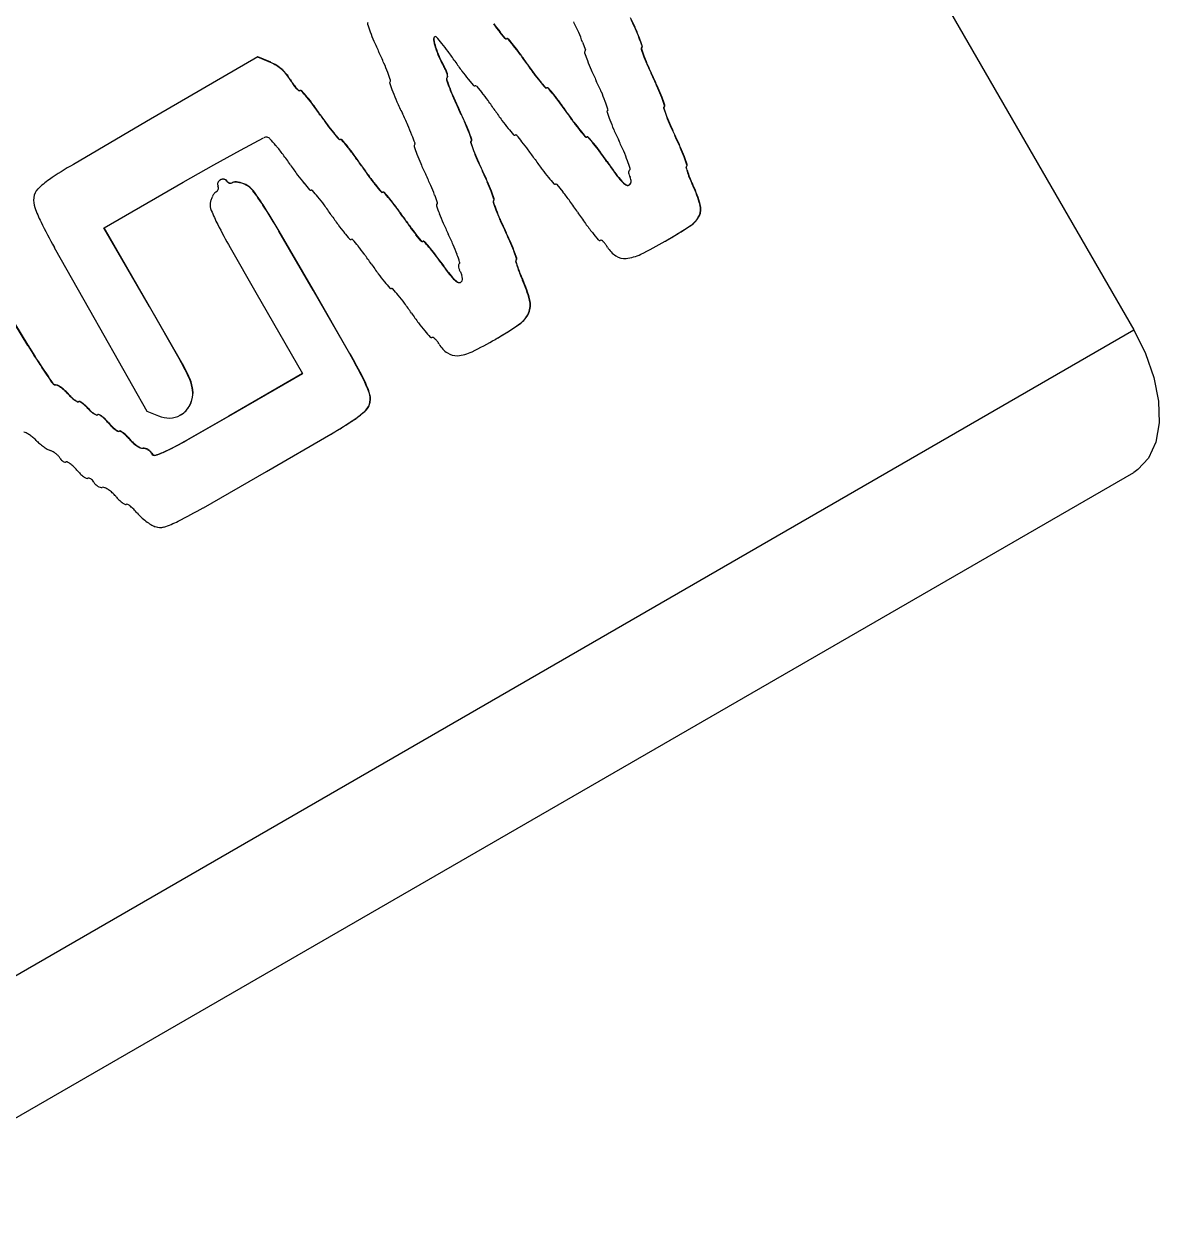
# Paper-space layout 'Flat Pattern 1_1' of a CAD drawing. Header units: millimetres. Extents: x 0 to 420, y 0 to 297.
# Drawn here: x 371.29 to 388.54, y 217.02 to 235.23 of the extents above; entities that cross this region are included whole.
import ezdxf

# ---------------------------------------------------------------- set-up
doc = ezdxf.new("R2010")
doc.units = ezdxf.units.MM

psp = doc.layouts.new('Flat Pattern 1_1')

# ---------------------------------------------------------------- linework, layer by layer
at = {"color": 7, "linetype": 'Continuous', "lineweight": 25}
for p, q in [((380.998, 242.982), (388.155, 230.586)), ((377.531, 235.038), (377.535, 235.04)), ((378.519, 235.11), (378.523, 235.112)), ((378.599, 235.015), (378.519, 235.11)), ((378.603, 235.017), (378.523, 235.112)), ((378.599, 235.015), (378.603, 235.017)), ((378.622, 235.009), (378.626, 235.011)), ((378.646, 235.002), (378.65, 235.005)), ((378.726, 234.907), (378.646, 235.002)), ((378.73, 234.909), (378.65, 235.005)), ((380.581, 235.16), (380.585, 235.162)), ((380.64, 235.016), (380.644, 235.018)), ((377.513, 234.993), (377.517, 234.996)), ((377.541, 234.878), (377.545, 234.88)), ((378.726, 234.907), (378.73, 234.909)), ((379.778, 234.958), (379.821, 234.841)), ((380.669, 234.851), (380.672, 234.853)), ((380.676, 234.875), (380.679, 234.877)), ((380.682, 234.899), (380.686, 234.901)), ((374.844, 234.732), (373.151, 233.749)), ((375.035, 234.648), (374.841, 234.73)), ((375.038, 234.651), (374.844, 234.732)), ((375.035, 234.648), (375.038, 234.651)), ((377.595, 234.735), (377.599, 234.737)), ((378.82, 234.784), (378.824, 234.786)), ((378.926, 234.634), (378.93, 234.637)), ((379.808, 234.794), (379.851, 234.677)), ((380.711, 234.734), (380.715, 234.736)), ((375.125, 234.601), (375.128, 234.604)), ((375.206, 234.54), (375.21, 234.542)), ((375.277, 234.466), (375.281, 234.469)), ((377.67, 234.587), (377.674, 234.589)), ((377.701, 234.527), (377.704, 234.529)), ((377.72, 234.473), (377.723, 234.475)), ((379.032, 234.485), (379.036, 234.487)), ((380.77, 234.59), (380.773, 234.593)), ((375.335, 234.382), (375.339, 234.384)), ((375.379, 234.313), (375.382, 234.315)), ((377.709, 234.386), (377.713, 234.388)), ((377.717, 234.412), (377.72, 234.415)), ((377.726, 234.432), (377.73, 234.434)), ((378.04, 234.394), (378.12, 234.299)), ((378.167, 234.286), (378.247, 234.191)), ((379.127, 234.362), (379.131, 234.365)), ((379.208, 234.267), (379.211, 234.269)), ((380.846, 234.424), (380.85, 234.426)), ((375.422, 234.259), (375.426, 234.261)), ((375.459, 234.224), (375.463, 234.226)), ((375.481, 234.221), (375.485, 234.223)), ((375.507, 234.215), (375.511, 234.217)), ((375.588, 234.121), (375.592, 234.123)), ((377.754, 234.261), (377.757, 234.263)), ((377.816, 234.108), (377.82, 234.111)), ((379.231, 234.261), (379.235, 234.263)), ((379.255, 234.255), (379.259, 234.257)), ((379.336, 234.16), (379.34, 234.162)), ((380.923, 234.258), (380.926, 234.26)), ((380.981, 234.114), (380.985, 234.116)), ((375.684, 233.999), (375.688, 234.001)), ((377.899, 233.931), (377.902, 233.933)), ((379.431, 234.037), (379.435, 234.04)), ((381.01, 233.949), (381.014, 233.952)), ((381.017, 233.973), (381.021, 233.975)), ((381.024, 233.997), (381.027, 233.999)), ((373.151, 233.749), (372.039, 233.1)), ((375.79, 233.85), (375.794, 233.852)), ((377.981, 233.754), (377.985, 233.756)), ((379.537, 233.888), (379.54, 233.89)), ((379.643, 233.738), (379.646, 233.741)), ((381.052, 233.832), (381.056, 233.834)), ((375.896, 233.7), (375.9, 233.702)), ((375.991, 233.578), (375.995, 233.58)), ((378.045, 233.602), (378.048, 233.604)), ((379.738, 233.616), (379.741, 233.618)), ((381.111, 233.689), (381.115, 233.691)), ((374.579, 233.316), (374.931, 233.503)), ((376.072, 233.483), (376.075, 233.485)), ((376.096, 233.477), (376.1, 233.479)), ((376.12, 233.471), (376.124, 233.473)), ((376.206, 233.368), (376.209, 233.37)), ((378.077, 233.428), (378.081, 233.43)), ((378.084, 233.452), (378.088, 233.454)), ((378.091, 233.477), (378.095, 233.479)), ((379.818, 233.521), (379.822, 233.523)), ((379.842, 233.515), (379.846, 233.517)), ((379.866, 233.509), (379.87, 233.511)), ((379.946, 233.413), (379.95, 233.416)), ((381.187, 233.522), (381.191, 233.524)), ((381.264, 233.356), (381.268, 233.358)), ((374.174, 233.095), (374.579, 233.316)), ((376.306, 233.237), (376.31, 233.239)), ((378.119, 233.311), (378.123, 233.313)), ((380.041, 233.291), (380.045, 233.293)), ((381.323, 233.212), (381.327, 233.214)), ((373.709, 232.83), (374.174, 233.095)), ((376.418, 233.077), (376.422, 233.079)), ((378.178, 233.167), (378.181, 233.17)), ((378.254, 233.001), (378.258, 233.003)), ((380.147, 233.141), (380.151, 233.144)), ((381.351, 233.05), (381.355, 233.052)), ((381.359, 233.071), (381.362, 233.074)), ((381.365, 233.095), (381.369, 233.097)), ((372.508, 232.138), (373.709, 232.83)), ((374.297, 232.872), (374.301, 232.875)), ((374.326, 232.873), (374.33, 232.875)), ((374.351, 232.864), (374.354, 232.866)), ((374.368, 232.846), (374.372, 232.848)), ((374.384, 232.827), (374.388, 232.829)), ((374.407, 232.817), (374.411, 232.819)), ((374.433, 232.815), (374.436, 232.817)), ((374.457, 232.824), (374.461, 232.826)), ((374.489, 232.832), (374.492, 232.834)), ((374.539, 232.828), (374.543, 232.83)), ((374.597, 232.814), (374.601, 232.816)), ((376.53, 232.917), (376.534, 232.919)), ((378.331, 232.835), (378.335, 232.837)), ((380.279, 232.955), (380.283, 232.957)), ((380.37, 232.845), (380.374, 232.847)), ((381.373, 232.974), (381.377, 232.976)), ((381.409, 232.878), (381.413, 232.88)), ((374.205, 232.678), (374.205, 232.678)), ((374.205, 232.678), (374.205, 232.678)), ((374.655, 232.791), (374.659, 232.793)), ((374.766, 232.701), (374.769, 232.703)), ((376.63, 232.785), (376.634, 232.787)), ((376.715, 232.682), (376.719, 232.685)), ((376.74, 232.676), (376.744, 232.678)), ((376.764, 232.67), (376.768, 232.672)), ((378.389, 232.691), (378.393, 232.693)), ((379.389, 232.792), (379.479, 232.683)), ((380.436, 232.788), (380.439, 232.79)), ((380.48, 232.784), (380.484, 232.786)), ((380.48, 232.784), (380.484, 232.786)), ((381.458, 232.769), (381.462, 232.771)), ((374.919, 232.483), (374.923, 232.485)), ((376.845, 232.575), (376.848, 232.578)), ((376.94, 232.453), (376.944, 232.455)), ((378.418, 232.526), (378.422, 232.528)), ((378.425, 232.55), (378.429, 232.552)), ((378.432, 232.574), (378.435, 232.576)), ((381.562, 232.49), (381.566, 232.492)), ((377.046, 232.303), (377.049, 232.305)), ((378.46, 232.409), (378.464, 232.411)), ((378.519, 232.265), (378.523, 232.268)), ((381.55, 232.318), (381.553, 232.32)), ((372.504, 232.136), (372.508, 232.138)), ((373.194, 230.94), (372.504, 232.136)), ((373.197, 230.943), (372.508, 232.138)), ((375.164, 232.084), (375.167, 232.086)), ((375.684, 231.187), (375.164, 232.084)), ((375.688, 231.189), (375.167, 232.086)), ((377.151, 232.154), (377.155, 232.156)), ((378.595, 232.099), (378.599, 232.101)), ((381.418, 232.169), (381.422, 232.171)), ((377.246, 232.031), (377.25, 232.033)), ((377.326, 231.935), (377.246, 232.031)), ((377.33, 231.938), (377.25, 232.033)), ((377.326, 231.935), (377.33, 231.938)), ((377.35, 231.929), (377.353, 231.931)), ((377.372, 231.924), (377.376, 231.926)), ((378.672, 231.933), (378.676, 231.935)), ((381.033, 231.931), (381.037, 231.933)), ((371.749, 231.839), (372.285, 230.888)), ((374.42, 231.838), (374.811, 231.155)), ((377.444, 231.844), (377.447, 231.846)), ((377.528, 231.739), (377.532, 231.741)), ((378.731, 231.789), (378.735, 231.792)), ((378.775, 231.672), (378.731, 231.789)), ((378.778, 231.674), (378.735, 231.792)), ((377.621, 231.61), (377.625, 231.612)), ((378.761, 231.629), (378.765, 231.631)), ((378.769, 231.649), (378.772, 231.652)), ((378.775, 231.672), (378.778, 231.674)), ((378.783, 231.551), (378.787, 231.554)), ((377.735, 231.454), (377.739, 231.456)), ((377.818, 231.359), (377.822, 231.361)), ((378.818, 231.455), (378.822, 231.457)), ((375.684, 231.187), (375.688, 231.189)), ((376.239, 230.222), (375.684, 231.187)), ((376.243, 230.224), (375.688, 231.189)), ((377.88, 231.31), (377.883, 231.312)), ((377.923, 231.308), (377.926, 231.31)), ((378.866, 231.343), (378.87, 231.345)), ((374.811, 231.155), (375.522, 229.922)), ((378.972, 231.039), (378.976, 231.041)), ((371.346, 230.35), (371.045, 230.851)), ((371.35, 230.352), (371.048, 230.853)), ((372.285, 230.888), (373.154, 229.352)), ((373.194, 230.94), (373.197, 230.943)), ((373.645, 230.153), (373.194, 230.94)), ((373.648, 230.156), (373.197, 230.943)), ((378.958, 230.842), (378.961, 230.844)), ((378.818, 230.673), (378.822, 230.675)), ((343.077, 204.563), (388.155, 230.586)), ((371.346, 230.35), (371.35, 230.352)), ((378.45, 230.44), (378.454, 230.442)), ((373.645, 230.153), (373.648, 230.156)), ((376.239, 230.222), (376.243, 230.224)), ((371.557, 230.017), (371.561, 230.019)), ((375.519, 229.92), (374.397, 229.272)), ((375.522, 229.922), (374.401, 229.275)), ((375.519, 229.92), (375.522, 229.922)), ((371.714, 229.784), (371.718, 229.786)), ((371.769, 229.748), (371.773, 229.751)), ((371.806, 229.736), (371.81, 229.738)), ((373.79, 229.874), (373.794, 229.876)), ((376.442, 229.846), (376.446, 229.848)), ((371.857, 229.703), (371.861, 229.705)), ((371.912, 229.658), (371.916, 229.66)), ((371.963, 229.606), (371.966, 229.608)), ((372.01, 229.557), (372.014, 229.559)), ((373.846, 229.707), (373.85, 229.71)), ((373.848, 229.56), (373.851, 229.562)), ((376.532, 229.632), (376.536, 229.634)), ((372.056, 229.519), (372.06, 229.521)), ((372.095, 229.494), (372.098, 229.496)), ((372.116, 229.494), (372.119, 229.496)), ((372.136, 229.494), (372.14, 229.496)), ((372.172, 229.473), (372.176, 229.475)), ((372.214, 229.438), (372.218, 229.44)), ((372.258, 229.393), (372.262, 229.395)), ((372.302, 229.348), (372.306, 229.351)), ((373.154, 229.352), (373.334, 229.278)), ((373.782, 229.399), (373.786, 229.401)), ((376.483, 229.364), (376.487, 229.366)), ((376.546, 229.487), (376.55, 229.49)), ((372.346, 229.314), (372.35, 229.316)), ((372.383, 229.294), (372.387, 229.297)), ((372.406, 229.295), (372.41, 229.297)), ((372.43, 229.295), (372.433, 229.297)), ((372.471, 229.268), (372.475, 229.27)), ((372.521, 229.226), (372.524, 229.228)), ((372.571, 229.171), (372.575, 229.173)), ((374.397, 229.272), (373.757, 228.907)), ((374.401, 229.275), (373.761, 228.909)), ((374.397, 229.272), (374.401, 229.275)), ((376.308, 229.224), (376.311, 229.226)), ((372.622, 229.116), (372.626, 229.118)), ((372.67, 229.073), (372.674, 229.075)), ((372.711, 229.046), (372.715, 229.048)), ((372.734, 229.045), (372.737, 229.047)), ((372.756, 229.044), (372.76, 229.046)), ((372.796, 229.018), (372.8, 229.02)), ((374.974, 228.433), (375.953, 229.001)), ((374.976, 228.434), (375.956, 229.003)), ((375.953, 229.001), (375.956, 229.003)), ((372.844, 228.976), (372.847, 228.979)), ((372.893, 228.923), (372.897, 228.925)), ((372.945, 228.869), (372.949, 228.871)), ((373.003, 228.824), (373.006, 228.826)), ((373.757, 228.907), (373.761, 228.909)), ((373.056, 228.794), (373.06, 228.796)), ((373.096, 228.786), (373.1, 228.788)), ((373.131, 228.783), (373.135, 228.785)), ((373.169, 228.766), (373.172, 228.768)), ((373.202, 228.741), (373.206, 228.743)), ((373.227, 228.709), (373.23, 228.711)), ((373.288, 228.68), (373.292, 228.682)), ((373.461, 228.752), (373.465, 228.754)), ((343.077, 202.398), (388.155, 228.421)), ((374.014, 227.882), (374.976, 228.434))]:
    psp.add_line(p, q, dxfattribs=at)
at = {"color": 7, "linetype": 'Continuous', "lineweight": 25, "flags": 128}
psp.add_lwpolyline([(388.155, 230.586), (388.333, 230.228), (388.46, 229.862), (388.53, 229.505), (388.54, 229.172), (388.489, 228.879), (388.381, 228.639), (388.219, 228.463), (388.155, 228.421)], dxfattribs=at)
at = {"color": 7, "linetype": 'Continuous', "lineweight": 25}
for centre, radius, start, end in [((376.529, 235.24), 0.0214, 124.5127, 202.247), ((379.461, 236.187), 3.103, 197.9283, 200.2102), ((380.881, 237.028), 3.042, 216.1554, 219.0754), ((380.887, 237.032), 3.045, 216.1568, 219.074), ((374.325, 232.717), 5.898, 23.844, 25.624), ((375.411, 232.883), 5.649, 23.7684, 25.6266), ((375.41, 232.883), 5.654, 23.7688, 25.6253), ((379.033, 236.03), 2.647, 200.212, 203.5709), ((377.554, 235.003), 0.0416, 123.3577, 193.1844), ((377.557, 235.005), 0.0416, 123.3625, 193.1801), ((377.543, 235.022), 0.0195, 36.7674, 115.3429), ((374.728, 232.558), 3.76, 39.277, 41.1766), ((378.614, 235.026), 0.0188, 215.4356, 295.173), ((378.618, 235.028), 0.0188, 215.4396, 295.169), ((378.63, 234.992), 0.0188, 35.443, 115.1553), ((378.634, 234.994), 0.0188, 35.4451, 115.153), ((376.942, 233.874), 3.036, 20.9222, 23.8476), ((377.905, 233.981), 2.925, 20.7319, 23.7689), ((377.909, 233.983), 2.924, 20.7317, 23.7692), ((377.114, 233.682), 3.77, 18.8332, 20.7285), ((377.118, 233.684), 3.77, 18.8332, 20.7287), ((381.289, 237.014), 5.108, 203.57, 205.6253), ((378.404, 235.146), 0.904, 189.6907, 197.2295), ((378.408, 235.148), 0.904, 189.6908, 197.2295), ((378.731, 235.247), 1.246, 197.216, 204.248), ((378.735, 235.249), 1.246, 197.2167, 204.2472), ((375.381, 233.092), 2.917, 36.2306, 39.2773), ((373.178, 231.478), 5.648, 34.3746, 36.2333), ((376.368, 232.993), 3.037, 36.1528, 39.078), ((376.372, 232.995), 3.037, 36.1528, 39.078), ((379.825, 234.802), 0.0188, 124.8482, 204.5471), ((379.804, 234.833), 0.0188, 304.8222, 24.5618), ((380.687, 234.859), 0.0195, 124.6477, 203.2432), ((384.243, 236.071), 3.777, 198.8341, 200.7262), ((380.69, 234.861), 0.0195, 124.6472, 203.2437), ((384.24, 236.07), 3.77, 198.833, 200.7289), ((380.664, 234.891), 0.0195, 304.6556, 23.2353), ((380.668, 234.893), 0.0195, 304.6575, 23.2341), ((374.789, 234.068), 0.63, 57.7976, 67.0369), ((374.793, 234.07), 0.63, 57.7981, 67.0364), ((371.673, 232.402), 5.556, 23.7368, 25.6261), ((374.13, 233.482), 2.873, 20.6476, 23.7403), ((379.161, 235.44), 1.718, 204.2345, 209.7712), ((379.166, 235.443), 1.719, 204.2356, 209.77), ((382.707, 237.996), 5.898, 214.3749, 216.155), ((374.07, 231.313), 5.884, 34.3733, 36.1575), ((374.078, 231.318), 5.879, 34.3724, 36.1581), ((383.592, 237.826), 5.653, 214.3749, 216.2319), ((383.597, 237.829), 5.654, 214.3751, 216.2317), ((382.692, 235.764), 3.042, 200.9255, 203.8456), ((383.444, 235.769), 2.923, 200.7309, 203.7697), ((383.445, 235.77), 2.92, 200.7288, 203.7707), ((374.794, 234.076), 0.621, 48.4035, 57.801), ((374.798, 234.078), 0.621, 48.4027, 57.8014), ((374.783, 234.063), 0.638, 39.2136, 48.4184), ((374.786, 234.065), 0.638, 39.2133, 48.4192), ((374.786, 234.065), 0.634, 29.9882, 39.2348), ((374.789, 234.067), 0.634, 29.9876, 39.2351), ((373.397, 233.206), 3.656, 18.6938, 20.6452), ((377.095, 234.258), 0.663, 23.9795, 29.7718), ((377.099, 234.26), 0.662, 23.9784, 29.7728), ((377.37, 234.38), 0.362, 14.9229, 24.0082), ((377.373, 234.382), 0.362, 14.9279, 24.0062), ((377.528, 234.422), 0.199, 2.8677, 14.9861), ((377.531, 234.424), 0.199, 2.8709, 14.9783), ((380.402, 236.312), 3.043, 216.1559, 219.0755), ((381.385, 236.209), 2.917, 216.2267, 219.2718), ((381.389, 236.211), 2.917, 216.2269, 219.2718), ((385.291, 236.912), 5.883, 203.8424, 205.6269), ((385.944, 236.869), 5.653, 203.7684, 205.6256), ((385.947, 236.871), 5.653, 203.7683, 205.6256), ((376.206, 234.885), 1.005, 209.9984, 214.6521), ((376.21, 234.887), 1.005, 209.9991, 214.6518), ((375.818, 234.617), 0.534, 214.6396, 222.1064), ((375.821, 234.619), 0.533, 214.6392, 222.1082), ((376.865, 234.337), 0.0197, 124.7388, 203.9127), ((380.995, 235.795), 4.4, 199.4535, 201.1906), ((376.842, 234.37), 0.0198, 304.6333, 23.0859), ((377.729, 234.394), 0.0217, 124.6215, 202.9981), ((381.144, 235.543), 3.624, 198.6146, 200.711), ((377.733, 234.397), 0.0217, 124.6211, 202.9985), ((381.143, 235.544), 3.62, 198.6139, 200.7129), ((377.706, 234.43), 0.0206, 302.5028, 5.5828), ((377.709, 234.432), 0.0206, 302.5035, 5.5834), ((378.136, 234.31), 0.0188, 215.4374, 295.1685), ((378.152, 234.275), 0.0188, 35.4429, 115.1552), ((382.047, 236.75), 3.772, 219.2718, 221.1665), ((382.049, 236.751), 3.769, 219.2712, 221.1671), ((379.227, 234.281), 0.0195, 216.7588, 295.3366), ((374.891, 231.923), 5.651, 23.768, 25.6255), ((375.746, 231.978), 5.656, 23.7693, 25.6251), ((375.746, 231.978), 5.661, 23.7705, 25.6248), ((375.659, 234.473), 0.32, 222.0827, 231.2285), ((375.663, 234.475), 0.32, 222.0791, 231.2322), ((375.472, 234.238), 0.0197, 227.8465, 296.756), ((375.476, 234.241), 0.0197, 227.8472, 296.7598), ((375.49, 234.201), 0.0214, 37.7509, 115.4758), ((375.494, 234.204), 0.0214, 37.7494, 115.475), ((373.203, 232.134), 3.104, 39.7906, 42.0715), ((373.206, 232.136), 3.105, 39.7909, 42.0716), ((373.553, 232.426), 2.649, 36.429, 39.7864), ((373.555, 232.427), 2.651, 36.4306, 39.7855), ((379.929, 235.381), 3.256, 201.1899, 204.0983), ((380.521, 235.308), 2.959, 200.7137, 203.9097), ((380.523, 235.309), 2.956, 200.712, 203.9105), ((383.042, 236.425), 5.716, 203.9089, 205.8675), ((383.048, 236.429), 5.719, 203.9094, 205.8668), ((375.889, 232.276), 3.038, 36.1535, 39.0779), ((379.223, 234.279), 0.0195, 216.7637, 295.3344), ((379.24, 234.244), 0.0195, 36.7632, 115.3422), ((379.244, 234.246), 0.0195, 36.7617, 115.3437), ((376.417, 231.773), 3.77, 39.2712, 41.1667), ((376.421, 231.776), 3.77, 39.2712, 41.1667), ((377.076, 232.312), 2.919, 36.2283, 39.2707), ((377.08, 232.314), 2.92, 36.2286, 39.2707), ((377.391, 233.024), 2.92, 20.7294, 23.7715), ((378.248, 233.08), 2.923, 20.7307, 23.7701), ((378.252, 233.082), 2.923, 20.7304, 23.7694), ((377.454, 232.779), 3.771, 18.8335, 20.7284), ((377.46, 232.782), 3.77, 18.833, 20.7289), ((371.574, 230.966), 5.108, 34.3748, 36.4304), ((371.577, 230.967), 5.109, 34.3748, 36.4298), ((382.728, 236.633), 6.322, 204.0962, 205.8667), ((372.212, 231.174), 6.32, 24.0956, 25.8667), ((372.225, 231.18), 6.31, 24.0942, 25.8681), ((373.59, 230.596), 5.885, 34.3732, 36.157), ((383.113, 237.11), 5.653, 214.3747, 216.2318), ((374.875, 230.699), 5.648, 34.3734, 36.2325), ((374.875, 230.699), 5.653, 34.3744, 36.2319), ((376.589, 232.721), 3.777, 18.8341, 20.7262), ((380.168, 233.9), 0.0195, 124.6486, 203.2496), ((380.146, 233.932), 0.0195, 304.6435, 23.2474), ((381.028, 233.957), 0.0195, 124.6477, 203.2432), ((384.579, 235.167), 3.77, 198.8332, 200.7285), ((381.032, 233.959), 0.0195, 124.6562, 203.2354), ((384.583, 235.169), 3.771, 198.8333, 200.7285), ((381.006, 233.989), 0.0195, 304.6562, 23.2354), ((381.009, 233.991), 0.0195, 304.6556, 23.2353), ((380.379, 236.989), 5.559, 214.3743, 216.2626), ((380.384, 236.992), 5.561, 214.3744, 216.2622), ((371.349, 231.116), 6.324, 24.0963, 25.8664), ((375.008, 232.424), 3.257, 21.1904, 24.0984), ((375.012, 232.427), 3.256, 21.1904, 24.0986), ((380.907, 235.493), 2.918, 216.2276, 219.2718), ((384.202, 237.08), 5.653, 214.3751, 216.2321), ((384.204, 237.08), 5.651, 214.3744, 216.2321), ((381.998, 235.464), 2.919, 216.2281, 219.2707), ((382.001, 235.465), 2.918, 216.2279, 219.2715), ((383.712, 235.107), 3.763, 198.8313, 200.7304), ((382.923, 234.809), 2.92, 200.7285, 203.7705), ((383.783, 234.866), 2.92, 200.7291, 203.7706), ((383.788, 234.868), 2.922, 200.7298, 203.7697), ((378.212, 235.399), 2.873, 216.2596, 219.3528), ((378.217, 235.402), 2.873, 216.2598, 219.3525), ((378.816, 235.894), 3.654, 219.3538, 221.3065), ((378.822, 235.898), 3.656, 219.3548, 221.3059), ((374.145, 232.366), 3.26, 21.1918, 24.0964), ((373.08, 231.954), 4.403, 19.4535, 21.1895), ((373.941, 232.011), 4.402, 19.4534, 21.1899), ((373.942, 232.012), 4.404, 19.4538, 21.1894), ((381.564, 236.031), 3.767, 219.2702, 221.1673), ((378.744, 233.563), 0.0195, 216.7586, 295.3394), ((378.761, 233.528), 0.0195, 36.7634, 115.3394), ((375.941, 231.06), 3.767, 39.2705, 41.1678), ((382.655, 236.001), 3.769, 219.271, 221.1673), ((382.658, 236.002), 3.767, 219.2702, 221.1673), ((385.434, 235.914), 5.663, 203.7697, 205.6239), ((386.281, 235.965), 5.649, 203.7682, 205.6267), ((386.289, 235.969), 5.654, 203.7689, 205.626), ((374.971, 233.427), 0.0857, 81.0979, 117.3928), ((374.972, 233.439), 0.0734, 41.8327, 80.4479), ((372.91, 231.519), 2.89, 40.1913, 42.9327), ((372.93, 231.536), 2.865, 36.7613, 40.1916), ((376.088, 233.495), 0.0198, 216.9184, 295.3612), ((376.091, 233.497), 0.0198, 216.9182, 295.3589), ((376.104, 233.459), 0.0198, 36.0866, 115.2503), ((376.108, 233.461), 0.0198, 36.0887, 115.2507), ((372.776, 230.609), 4.401, 38.8099, 40.5465), ((372.779, 230.611), 4.402, 38.81, 40.5464), ((373.666, 231.326), 3.258, 35.9025, 38.8089), ((373.67, 231.328), 3.258, 35.9025, 38.8089), ((377.236, 233.379), 0.0198, 124.6243, 203.0905), ((380.676, 234.542), 3.651, 198.693, 200.6468), ((377.213, 233.412), 0.0198, 304.7465, 23.9157), ((378.095, 233.436), 0.0198, 124.6371, 203.082), ((381.538, 234.599), 3.653, 198.6931, 200.6458), ((378.099, 233.438), 0.0198, 124.6453, 203.0833), ((381.54, 234.601), 3.652, 198.6919, 200.6455), ((378.073, 233.469), 0.0197, 304.7369, 23.9146), ((378.077, 233.471), 0.0197, 304.7381, 23.9142), ((376.597, 231.596), 2.919, 36.2287, 39.271), ((379.834, 233.532), 0.0195, 216.7564, 295.3464), ((379.837, 233.534), 0.0195, 216.7581, 295.3472), ((379.85, 233.497), 0.0195, 36.7637, 115.3344), ((379.854, 233.499), 0.0195, 36.7639, 115.3316), ((377.028, 231.027), 3.77, 39.2712, 41.1667), ((377.034, 231.031), 3.767, 39.2705, 41.1678), ((377.686, 231.565), 2.92, 36.2293, 39.2706), ((377.69, 231.568), 2.919, 36.2287, 39.271), ((375.888, 231.336), 4.924, 23.4939, 25.6261), ((376.022, 231.044), 5.729, 23.7927, 25.6246), ((376.031, 231.049), 5.723, 23.7917, 25.6256), ((378.562, 232.165), 2.957, 20.7887, 23.7926), ((371.552, 230.506), 4.585, 34.3567, 36.7646), ((371.188, 229.531), 6.318, 34.1328, 35.9045), ((371.189, 229.532), 6.321, 34.1333, 35.9041), ((379.949, 234.268), 2.874, 200.647, 203.739), ((380.81, 234.325), 2.875, 200.6488, 203.7391), ((380.814, 234.327), 2.876, 200.649, 203.7389), ((374.392, 229.98), 5.653, 34.3747, 36.232), ((375.478, 229.947), 5.657, 34.3755, 36.2314), ((375.482, 229.95), 5.656, 34.3755, 36.2317), ((378.061, 232.28), 2.555, 20.015, 23.4984), ((378.558, 232.163), 2.957, 20.7887, 23.7924), ((377.713, 231.842), 3.861, 18.9359, 20.7892), ((377.717, 231.844), 3.861, 18.9358, 20.7892), ((375.533, 227.139), 6.91, 120.3728, 123.9565), ((380.322, 236.501), 6.039, 214.3572, 216.1535), ((381.65, 236.624), 6.321, 214.1333, 215.9041), ((381.651, 236.624), 6.318, 214.1328, 215.9045), ((382.412, 235.351), 5.564, 203.7385, 205.625), ((383.265, 235.404), 5.557, 203.7369, 205.626), ((383.273, 235.409), 5.563, 203.7378, 205.625), ((373.159, 230.557), 5.651, 23.7677, 25.6257), ((373.163, 230.559), 5.651, 23.7679, 25.6257), ((383.566, 236.256), 5.462, 214.3739, 216.2955), ((381.441, 234.695), 2.825, 216.2937, 219.4384), ((386.077, 237.198), 7.184, 214.3734, 216.1919), ((386.081, 237.2), 7.185, 214.3734, 216.1917), ((377.741, 232.164), 2.895, 17.5777, 20.0136), ((380.548, 232.975), 0.0699, 162.679, 183.9092), ((380.507, 232.988), 0.0269, 120.7839, 163.2738), ((380.481, 233.03), 0.0222, 304.4594, 21.8802), ((381.369, 233.056), 0.0189, 123.9953, 198.218), ((382.464, 233.332), 1.148, 194.254, 198.1914), ((381.373, 233.058), 0.0189, 123.9953, 198.218), ((382.469, 233.335), 1.15, 194.256, 198.1894), ((381.348, 233.087), 0.0192, 304.669, 23.3396), ((381.351, 233.089), 0.0192, 304.6695, 23.3391), ((372.34, 231.881), 1.192, 123.9798, 134.8696), ((374.3, 232.796), 0.0693, 159.6884, 181.8205), ((374.307, 232.793), 0.0779, 138.266, 159.5377), ((374.32, 232.781), 0.0956, 101.8891, 138.1064), ((374.317, 232.779), 0.0958, 101.9005, 119.9703), ((374.313, 232.796), 0.0779, 80.4568, 101.7312), ((374.317, 232.798), 0.0779, 80.4608, 101.7272), ((374.314, 232.805), 0.0693, 58.1719, 80.3167), ((374.318, 232.807), 0.0693, 58.1716, 80.3147), ((374.324, 232.82), 0.0508, 29.6869, 58.1104), ((374.328, 232.823), 0.0508, 29.6825, 58.1148), ((374.419, 232.875), 0.059, 209.8028, 233.9934), ((374.423, 232.877), 0.059, 209.8057, 233.9905), ((374.423, 232.881), 0.0662, 233.9009, 255.7787), ((374.427, 232.883), 0.0662, 233.9029, 255.7767), ((374.423, 232.88), 0.0651, 255.8376, 278.4513), ((374.427, 232.882), 0.0651, 255.8379, 278.4535), ((374.422, 232.884), 0.0699, 278.6669, 299.9065), ((374.426, 232.886), 0.0698, 278.6632, 299.9103), ((374.488, 232.769), 0.0628, 89.4848, 119.7124), ((374.492, 232.771), 0.0628, 89.4831, 119.7123), ((374.488, 232.52), 0.312, 80.5385, 89.8091), ((374.491, 232.522), 0.312, 80.5385, 89.8104), ((374.47, 232.415), 0.418, 72.3416, 80.5485), ((374.474, 232.417), 0.418, 72.3408, 80.5483), ((374.451, 232.354), 0.482, 64.9079, 72.3521), ((374.455, 232.357), 0.482, 64.9072, 72.3538), ((377.964, 234.778), 3.118, 216.1529, 219.098), ((378.767, 235.432), 4.153, 219.1006, 220.8822), ((379.168, 234.827), 3.257, 215.9019, 218.8094), ((379.173, 234.829), 3.258, 215.9023, 218.8091), ((372.292, 230.497), 5.66, 23.7697, 25.6248), ((375.657, 231.657), 2.921, 20.7303, 23.7704), ((375.661, 231.659), 2.921, 20.7302, 23.7704), ((381.987, 235.144), 3.532, 219.4399, 221.4576), ((381.254, 233.668), 1.208, 216.176, 222.9587), ((381.258, 233.67), 1.208, 216.1761, 222.9592), ((380.664, 233.118), 0.401, 222.8826, 235.3375), ((380.668, 233.12), 0.401, 222.8814, 235.3388), ((380.6, 232.978), 0.122, 183.6908, 199.026), ((380.664, 233), 0.189, 198.9214, 210.02), ((380.396, 232.845), 0.12, 12.4685, 30.0761), ((380.439, 232.846), 0.0765, 329.0916, 352.8532), ((380.415, 232.849), 0.101, 352.7317, 12.6391), ((382.601, 233.377), 1.292, 198.1901, 202.7203), ((382.605, 233.38), 1.292, 198.1904, 202.7201), ((383.673, 233.826), 2.454, 202.7103, 205.5171), ((383.676, 233.828), 2.454, 202.7103, 205.5171), ((371.658, 232.572), 0.222, 135.8851, 174.0734), ((374.404, 232.486), 0.282, 143.0562, 152.7352), ((374.249, 232.603), 0.0873, 120.1147, 143.1751), ((374.161, 232.754), 0.0872, 300.0678, 319.0097), ((374.171, 232.744), 0.0735, 319.2038, 340.9362), ((374.281, 232.796), 0.0508, 181.8968, 210.3028), ((374.191, 232.743), 0.0531, 3.192, 30.2813), ((374.176, 232.742), 0.068, 341.0512, 3.1906), ((374.525, 232.518), 0.303, 37.2292, 64.3929), ((374.528, 232.52), 0.303, 37.2303, 64.3921), ((372.331, 230.822), 3.075, 32.679, 37.656), ((372.334, 230.824), 3.076, 32.6798, 37.6553), ((375.643, 232.725), 0.0195, 216.4505, 295.3), ((375.659, 232.69), 0.0195, 36.753, 115.3487), ((372.836, 230.218), 3.772, 39.2718, 41.1665), ((380.062, 235.545), 4.404, 218.8101, 220.5457), ((380.066, 235.548), 4.405, 218.8102, 220.5455), ((376.731, 232.694), 0.0198, 216.0898, 295.2467), ((376.735, 232.696), 0.0198, 216.0884, 295.2457), ((376.748, 232.658), 0.0198, 36.9132, 115.3638), ((376.752, 232.661), 0.0198, 36.9165, 115.3631), ((374.018, 230.257), 3.655, 39.3545, 41.3062), ((374.021, 230.259), 3.656, 39.3548, 41.3059), ((374.799, 231.601), 2.92, 20.7286, 23.7701), ((374.007, 231.301), 3.767, 18.8323, 20.7296), ((374.854, 231.353), 3.78, 18.8356, 20.7261), ((374.863, 231.357), 3.775, 18.8344, 20.7275), ((379.356, 232.817), 0.0201, 217.0725, 295.3898), ((379.373, 232.781), 0.0202, 34.6075, 115.0397), ((376.653, 230.444), 3.605, 35.5859, 38.374), ((380.461, 232.821), 0.0416, 232.436, 297.2769), ((380.465, 232.823), 0.0416, 232.4317, 297.2812), ((380.455, 232.837), 0.0582, 300.2286, 328.9811), ((379.923, 232.035), 1.702, 15.5059, 25.5454), ((379.926, 232.037), 1.702, 15.5064, 25.5455), ((371.772, 232.556), 0.337, 173.5219, 199.4595), ((374.331, 232.483), 0.213, 171.5611, 202.8376), ((374.441, 232.462), 0.326, 161.5187, 170.8394), ((374.465, 232.454), 0.35, 152.7459, 161.4962), ((365.525, 226.455), 11.162, 30.2839, 32.6835), ((365.524, 226.455), 11.167, 30.2844, 32.6829), ((373.494, 230.757), 2.922, 36.2295, 39.2699), ((371.288, 229.14), 5.656, 34.3749, 36.2309), ((374.623, 230.754), 2.873, 36.2599, 39.3526), ((374.625, 230.755), 2.875, 36.261, 39.3519), ((372.455, 229.163), 5.562, 34.3748, 36.2622), ((372.459, 229.165), 5.562, 34.3745, 36.2619), ((377.576, 232.477), 0.0195, 124.653, 203.2378), ((381.127, 233.687), 3.77, 198.8332, 200.7287), ((377.554, 232.509), 0.0195, 304.644, 23.2513), ((378.436, 232.534), 0.0195, 124.6651, 203.2294), ((381.991, 233.745), 3.775, 198.8343, 200.7274), ((378.44, 232.536), 0.0195, 124.6539, 203.2304), ((381.999, 233.749), 3.78, 198.8356, 200.7263), ((378.414, 232.566), 0.0195, 304.65, 23.2306), ((378.418, 232.568), 0.0195, 304.6631, 23.2285), ((373.893, 228.469), 6.999, 33.889, 35.5877), ((381.333, 232.42), 0.24, 334.718, 16.8187), ((381.337, 232.422), 0.24, 334.7187, 16.8166), ((373.206, 233.048), 1.853, 199.0358, 206.4372), ((376.782, 233.483), 2.86, 202.237, 206.9448), ((380.621, 235.525), 5.652, 214.374, 216.2319), ((381.906, 235.628), 5.888, 214.3748, 216.1571), ((381.91, 235.631), 5.889, 214.3749, 216.157), ((380.331, 233.386), 2.92, 200.7293, 203.7716), ((381.192, 233.443), 2.921, 200.7298, 203.7711), ((381.195, 233.445), 2.92, 200.7296, 203.7712), ((383.69, 234.543), 5.651, 203.7681, 205.6258), ((383.694, 234.545), 5.65, 203.768, 205.6258), ((385.156, 236.036), 6.57, 213.8925, 215.7017), ((381.204, 232.49), 0.386, 303.7022, 333.521), ((381.208, 232.492), 0.386, 303.7022, 333.521), ((379.425, 236.138), 8.797, 206.4239, 209.2526), ((381.851, 236.058), 8.546, 206.9399, 209.5938), ((378.418, 233.91), 2.92, 216.2293, 219.2706), ((379.604, 233.946), 3.037, 216.157, 219.0827), ((379.608, 233.949), 3.038, 216.1574, 219.0823), ((382.836, 234.489), 5.656, 203.769, 205.6248), ((373.128, 229.476), 6.064, 23.8945, 25.6258), ((373.136, 229.48), 6.06, 23.894, 25.6265), ((382.565, 234.173), 3.378, 215.7027, 218.6634), ((377.168, 238.625), 7.729, 299.9979, 303.36), ((377.173, 238.625), 7.727, 299.9974, 303.3604), ((379.076, 234.449), 3.771, 219.2715, 221.1668), ((376.253, 231.978), 0.0195, 216.7533, 295.3459), ((376.27, 231.943), 0.0195, 36.7581, 115.3436), ((373.447, 229.473), 3.771, 39.2715, 41.1668), ((377.342, 231.946), 0.0188, 215.4559, 295.161), ((377.345, 231.948), 0.0188, 215.4559, 295.1611), ((377.358, 231.912), 0.0188, 38.413, 115.5606), ((377.361, 231.914), 0.0188, 38.4163, 115.5573), ((375.384, 230.091), 2.704, 40.4028, 42.6782), ((375.389, 230.094), 2.703, 40.4025, 42.6784), ((373.134, 229.835), 5.104, 23.5687, 25.6259), ((375.811, 230.665), 3.129, 21.0572, 23.8949), ((375.816, 230.668), 3.128, 21.0564, 23.8955), ((383.403, 234.844), 4.452, 218.6639, 220.4959), ((380.035, 231.965), 0.0214, 216.0332, 295.2397), ((380.054, 231.927), 0.0211, 60.0581, 118.0391), ((380, 231.825), 0.137, 47.3813, 62.1955), ((379.918, 231.735), 0.258, 36.8681, 47.4825), ((377.927, 237.318), 6.218, 296.0975, 299.9967), ((374.104, 230.01), 2.922, 36.2303, 39.27), ((371.894, 228.39), 5.662, 34.3756, 36.2295), ((375.69, 230.351), 2.303, 37.0497, 40.4015), ((375.695, 230.354), 2.301, 37.0488, 40.4024), ((373.992, 229.069), 4.431, 34.9961, 37.052), ((373.995, 229.071), 4.431, 34.9964, 37.052), ((375.39, 230.819), 2.643, 20.2099, 23.5742), ((374.966, 230.663), 3.094, 17.9244, 20.2127), ((379.757, 231.614), 0.46, 29.9973, 36.9019), ((380.488, 232.033), 0.382, 209.7021, 237.6418), ((380.375, 232.326), 0.658, 275.6191, 295.9725), ((381.237, 234.782), 5.658, 214.375, 216.2307), ((381.643, 234.425), 4.909, 214.9953, 217.2541), ((381.649, 234.429), 4.912, 214.9958, 217.2534), ((377.914, 231.57), 0.022, 121.5593, 175.2264), ((377.999, 231.56), 0.108, 173.5595, 190.4031), ((378.094, 231.577), 0.204, 190.2596, 202.1518), ((377.891, 231.607), 0.0214, 304.5078, 22.2655), ((378.779, 231.634), 0.0182, 123.9742, 198.1218), ((380.042, 231.952), 1.321, 194.1527, 197.6365), ((378.782, 231.637), 0.0182, 123.9638, 198.1205), ((380.046, 231.954), 1.321, 194.1523, 197.6368), ((378.758, 231.664), 0.0183, 304.8572, 24.7458), ((378.762, 231.667), 0.0183, 304.8748, 24.7383), ((380.115, 231.975), 1.397, 197.6401, 201.86), ((380.117, 231.977), 1.396, 197.6388, 201.8629), ((380.419, 231.919), 0.25, 236.9457, 274.5632), ((379.028, 233.163), 2.92, 216.2295, 219.2713), ((378.49, 232.027), 0.948, 217.2327, 224.8623), ((378.494, 232.029), 0.948, 217.2335, 224.8623), ((378.049, 231.588), 0.326, 224.764, 238.5758), ((378.053, 231.59), 0.326, 224.7629, 238.5765), ((378.232, 231.633), 0.353, 202.0964, 210.0065), ((377.741, 231.349), 0.215, 16.9928, 30.035), ((377.803, 231.368), 0.149, 0.1127, 17.125), ((377.86, 231.368), 0.0927, 337.6491, 0.3253), ((381.28, 232.442), 2.652, 201.8598, 204.4777), ((381.28, 232.443), 2.649, 201.8573, 204.4788), ((379.686, 233.702), 3.77, 219.2709, 221.1664), ((376.864, 231.232), 0.0195, 216.753, 295.3487), ((376.88, 231.196), 0.0195, 36.7655, 115.3373), ((374.053, 228.722), 3.777, 39.273, 41.1653), ((377.903, 231.345), 0.0419, 236.0448, 297.6521), ((377.907, 231.347), 0.0419, 236.0429, 297.6556), ((377.903, 231.35), 0.0464, 300.524, 337.9114), ((377.275, 230.618), 1.748, 13.9493, 24.516), ((377.279, 230.62), 1.748, 13.9493, 24.516), ((374.715, 229.264), 2.922, 36.2295, 39.2699), ((372.511, 227.648), 5.654, 34.3744, 36.231), ((378.682, 230.961), 0.3, 336.6288, 15.0411), ((378.686, 230.963), 0.3, 336.6288, 15.0411), ((381.391, 233.723), 5.105, 214.3741, 216.431), ((378.579, 231.012), 0.415, 305.1459, 335.7658), ((378.583, 231.015), 0.415, 305.1459, 335.7658), ((379.413, 232.263), 2.647, 216.4281, 219.7873), ((375.817, 234.999), 5.265, 299.9974, 304.7482), ((375.821, 235.002), 5.265, 299.9974, 304.7482), ((379.761, 232.553), 3.099, 219.7889, 222.0736), ((377.477, 230.489), 0.0214, 217.742, 295.4802), ((377.496, 230.451), 0.0211, 60.093, 118.0344), ((377.443, 230.349), 0.136, 47.3933, 62.224), ((377.361, 230.259), 0.258, 36.8714, 47.5048), ((381.095, 236.29), 11.416, 211.3534, 213.3312), ((381.095, 236.289), 11.411, 211.3528, 213.3316), ((377.2, 230.138), 0.46, 29.9945, 36.911), ((377.931, 230.557), 0.383, 209.7136, 237.3111), ((375.734, 235.153), 5.44, 295.7555, 299.9963), ((370.02, 228.088), 4.172, 25.3518, 29.6781), ((370.024, 228.09), 4.172, 25.3519, 29.6781), ((368.859, 226.001), 8.502, 26.884, 29.7633), ((368.863, 226.003), 8.502, 26.884, 29.7633), ((377.862, 230.444), 0.251, 236.6291, 273.7728), ((377.826, 230.819), 0.628, 274.7942, 295.6201), ((380.72, 236.043), 10.968, 213.3316, 214.7978), ((380.723, 236.044), 10.966, 213.3314, 214.7979), ((371.782, 229.829), 0.0817, 213.3374, 260.9119), ((371.786, 229.831), 0.0817, 213.3369, 260.9116), ((371.756, 229.649), 0.1, 59.988, 82.4712), ((371.76, 229.651), 0.1, 59.9878, 82.473), ((371.552, 229.288), 0.515, 53.6351, 60.3767), ((371.555, 229.29), 0.516, 53.6364, 60.3754), ((373.136, 229.563), 0.725, 11.4946, 25.4212), ((373.139, 229.565), 0.725, 11.4944, 25.4213), ((374.937, 229.082), 1.688, 19.0185, 26.8972), ((374.941, 229.084), 1.688, 19.0185, 26.8972), ((371.467, 229.173), 0.658, 47.4543, 53.642), ((371.471, 229.175), 0.658, 47.4545, 53.6417), ((371.439, 229.142), 0.7, 41.5636, 47.4587), ((371.442, 229.144), 0.701, 41.5651, 47.4571), ((372.568, 230.143), 0.809, 221.5684, 226.4311), ((372.572, 230.145), 0.809, 221.5684, 226.4312), ((372.338, 229.901), 0.475, 226.4103, 233.6339), ((372.341, 229.903), 0.475, 226.4089, 233.6352), ((373.431, 229.635), 0.423, 326.0085, 349.7035), ((373.435, 229.638), 0.423, 326.0081, 349.7038), ((373.469, 229.629), 0.385, 349.6889, 11.7797), ((373.472, 229.631), 0.385, 349.6889, 11.7797), ((376.25, 229.532), 0.3, 351.426, 19.5251), ((376.254, 229.534), 0.3, 351.426, 19.5251), ((372.242, 229.771), 0.313, 233.6161, 241.9366), ((372.246, 229.773), 0.313, 233.6151, 241.9376), ((372.105, 229.513), 0.0215, 239.6501, 298.0033), ((372.109, 229.515), 0.0215, 239.6447, 298.0086), ((372.126, 229.475), 0.0217, 61.9128, 118.2029), ((372.13, 229.477), 0.0217, 61.9206, 118.1951), ((372.024, 229.263), 0.257, 54.6668, 63.9908), ((372.027, 229.265), 0.257, 54.6689, 63.9887), ((371.939, 229.144), 0.402, 46.8747, 54.6954), ((371.943, 229.146), 0.402, 46.8758, 54.6943), ((371.754, 228.946), 0.673, 41.5658, 46.8995), ((371.758, 228.948), 0.674, 41.5675, 46.8977), ((372.695, 229.781), 0.584, 221.5626, 227.7198), ((372.699, 229.783), 0.584, 221.5621, 227.7196), ((372.549, 229.617), 0.361, 227.685, 236.4812), ((373.487, 229.599), 0.356, 298.9223, 325.8278), ((373.491, 229.601), 0.356, 298.9225, 325.8279), ((375.553, 230.348), 1.354, 303.8538, 313.3921), ((375.557, 230.35), 1.354, 303.8547, 313.3922), ((376.333, 229.518), 0.215, 314.3298, 351.7955), ((376.337, 229.52), 0.215, 314.3298, 351.7955), ((372.545, 229.615), 0.361, 227.6843, 236.481), ((372.469, 229.499), 0.222, 236.4364, 247.3718), ((372.472, 229.501), 0.222, 236.4331, 247.3751), ((372.394, 229.318), 0.0257, 245.6418, 298.5016), ((372.398, 229.32), 0.0257, 245.6378, 298.5056), ((372.418, 229.274), 0.0243, 59.8083, 118.024), ((372.421, 229.276), 0.0243, 59.8157, 118.0166), ((372.285, 229.022), 0.309, 52.9399, 62.0851), ((372.289, 229.024), 0.309, 52.9416, 62.0834), ((372.178, 228.88), 0.487, 45.2965, 52.9705), ((372.182, 228.882), 0.487, 45.297, 52.97), ((371.938, 228.636), 0.829, 40.1524, 45.3219), ((371.941, 228.638), 0.829, 40.1533, 45.321), ((373.251, 229.745), 0.89, 220.158, 224.9697), ((373.255, 229.746), 0.889, 220.1565, 224.9711), ((373.494, 229.659), 0.413, 247.2646, 271.5227), ((373.494, 229.601), 0.355, 271.7122, 298.5326), ((372.563, 234.809), 6.724, 300.2678, 303.838), ((372.566, 234.813), 6.727, 300.2682, 303.837), ((371.272, 228.924), 0.109, 61.8376, 81.6339), ((371.081, 228.561), 0.518, 55.8636, 62.1394), ((371.008, 228.454), 0.648, 50.0859, 55.871), ((372.986, 229.48), 0.515, 224.949, 232.1738), ((372.99, 229.482), 0.515, 224.9485, 232.1743), ((372.877, 229.339), 0.337, 232.1506, 240.5221), ((372.881, 229.341), 0.336, 232.1489, 240.5227), ((372.723, 229.065), 0.0225, 238.0798, 297.8644), ((372.727, 229.067), 0.0225, 238.0846, 297.8542), ((372.744, 229.025), 0.0226, 58.7842, 117.9183), ((372.748, 229.027), 0.0226, 58.7834, 117.9276), ((372.603, 228.767), 0.316, 52.4719, 61.1444), ((372.607, 228.769), 0.316, 52.4719, 61.1444), ((372.498, 228.63), 0.489, 45.0845, 52.4935), ((372.502, 228.632), 0.489, 45.0853, 52.4928), ((371.006, 228.451), 0.653, 44.297, 50.0865), ((371.963, 229.385), 0.685, 224.2924, 230.0655), ((372.146, 229.604), 0.971, 230.0697, 234.4975), ((372.086, 229.52), 0.867, 234.4923, 239.1428), ((372.251, 228.381), 0.84, 40.1544, 45.1106), ((372.255, 228.384), 0.84, 40.1536, 45.1103), ((373.33, 229.291), 0.572, 220.1399, 227.7203), ((373.334, 229.294), 0.572, 220.1408, 227.7194), ((373.283, 229.24), 0.502, 227.7005, 236.0313), ((373.287, 229.242), 0.502, 227.7009, 236.0316), ((373.208, 229.128), 0.367, 236.0085, 245.6019), ((373.211, 229.13), 0.367, 236.0062, 245.6042), ((371.29, 233.262), 5.006, 295.7063, 299.5338), ((371.294, 233.263), 5.005, 295.7059, 299.5342), ((371.798, 229.037), 0.305, 239.0697, 249.1407), ((371.59, 228.49), 0.281, 59.2755, 69.1405), ((371.528, 228.384), 0.403, 51.7393, 59.3093), ((371.537, 228.396), 0.388, 44.2006, 51.7439), ((371.695, 228.55), 0.167, 29.9618, 44.1687), ((371.987, 228.718), 0.17, 209.9686, 221.7458), ((373.09, 228.867), 0.0809, 244.998, 274.1266), ((373.094, 228.869), 0.0809, 244.9954, 274.1276), ((373.104, 228.689), 0.0972, 73.6293, 94.4892), ((373.107, 228.691), 0.0972, 73.6265, 94.492), ((373.086, 228.629), 0.16, 59.1441, 73.7721), ((373.09, 228.631), 0.16, 59.1439, 73.7737), ((373.075, 228.609), 0.183, 45.9886, 59.1986), ((373.078, 228.611), 0.183, 45.9875, 59.1985), ((373.102, 228.637), 0.144, 29.938, 46.0129), ((373.106, 228.639), 0.144, 29.9375, 46.0158), ((373.275, 228.733), 0.0539, 206.0519, 283.7437), ((373.279, 228.735), 0.0539, 206.0521, 283.7447), ((372.762, 230.204), 1.612, 289.0351, 295.6983), ((372.766, 230.206), 1.612, 289.0351, 295.6981), ((371.944, 228.68), 0.112, 221.6218, 237.5749), ((371.92, 228.641), 0.0661, 237.3524, 259.1662), ((371.913, 228.603), 0.0281, 258.6918, 299.3177), ((371.938, 228.557), 0.0249, 60.354, 118.0651), ((371.811, 228.31), 0.302, 53.1931, 62.5647), ((371.706, 228.169), 0.478, 45.4036, 53.2231), ((371.472, 227.931), 0.812, 40.1536, 45.4299), ((372.714, 228.979), 0.813, 220.1566, 225.4263), ((372.479, 228.741), 0.479, 225.4087, 233.218), ((372.374, 228.599), 0.302, 233.1956, 242.5643), ((372.247, 228.353), 0.0249, 240.3549, 298.0561), ((372.272, 228.308), 0.0268, 76.1916, 119.193), ((372.262, 228.264), 0.0715, 55.7683, 76.8458), ((372.232, 228.219), 0.126, 40.816, 55.9862), ((372.179, 228.173), 0.196, 29.9774, 40.9152), ((372.473, 228.342), 0.144, 209.9411, 226.0132), ((372.5, 228.371), 0.183, 225.9902, 239.1957), ((372.489, 228.351), 0.161, 239.1494, 253.7682), ((372.471, 228.29), 0.0972, 253.6301, 274.4906), ((372.485, 228.113), 0.0809, 64.9948, 94.1277), ((372.368, 227.852), 0.367, 56.0065, 65.6039), ((372.292, 227.74), 0.502, 47.7007, 56.0312), ((372.245, 227.688), 0.572, 40.1392, 47.72), ((373.325, 228.599), 0.841, 220.1564, 225.1086), ((373.077, 228.35), 0.489, 225.0873, 232.4908), ((372.972, 228.212), 0.316, 232.4716, 241.1468), ((372.831, 227.955), 0.0226, 238.7817, 297.9207), ((372.852, 227.915), 0.0224, 57.2883, 117.7789), ((372.681, 227.62), 0.364, 51.7888, 59.7941), ((372.567, 227.475), 0.547, 44.7916, 51.8042), ((372.281, 227.19), 0.951, 40.1574, 44.8111), ((373.525, 228.24), 0.676, 220.1408, 227.4869), ((373.767, 228.504), 1.034, 227.4957, 232.8149), ((370.376, 234.257), 7.339, 296.3419, 299.7107), ((373.711, 228.43), 0.942, 232.8104, 238.3909), ((373.42, 227.955), 0.385, 238.3176, 249.1243), ((373.357, 227.781), 0.199, 248.1281, 287.1784), ((372.899, 229.161), 1.654, 288.1815, 296.331)]:
    psp.add_arc(centre, radius, start, end, dxfattribs=at)

doc.saveas('drawing.dxf')
